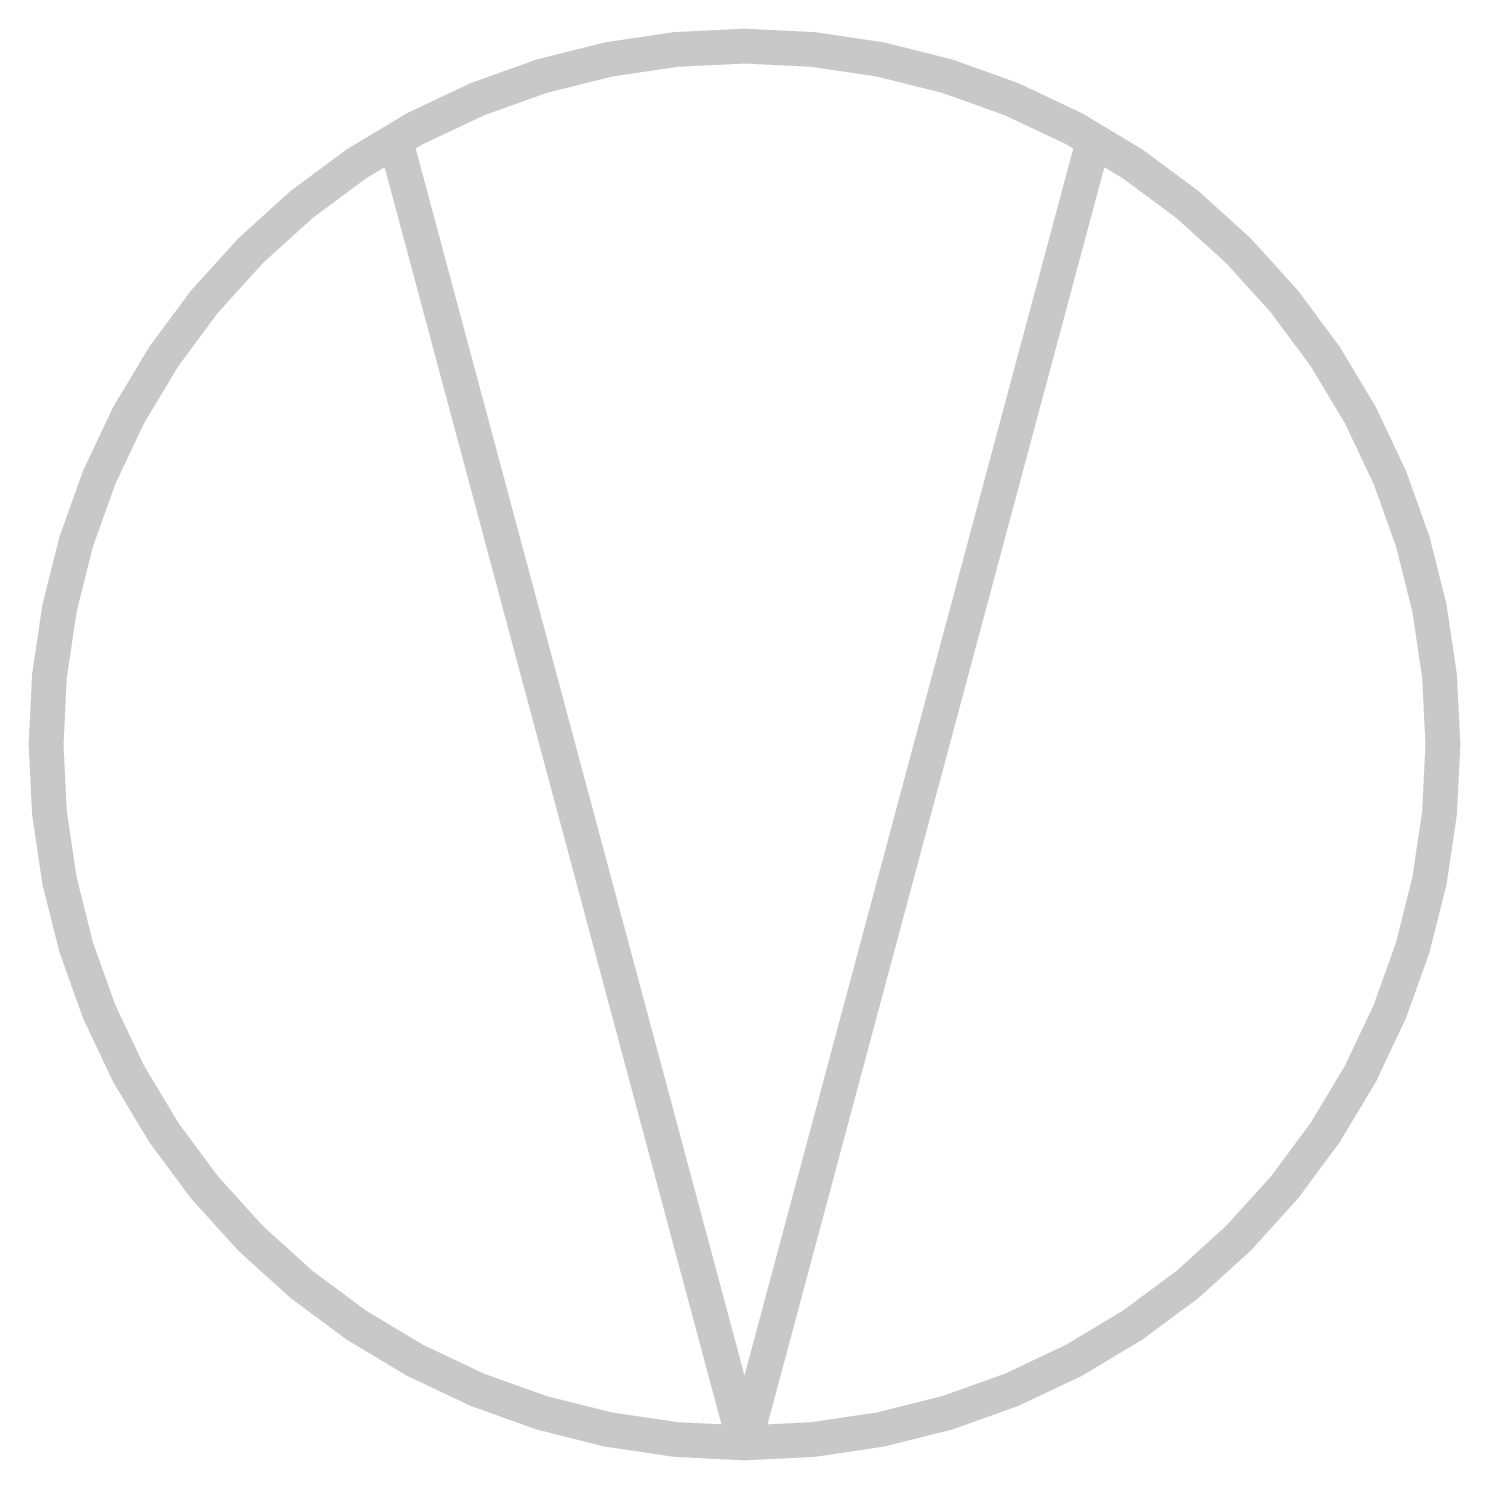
# Model space of a CAD drawing. Extents: x -0.05 to 4.05, y -0.05 to 4.05.
import ezdxf

# ---------------------------------------------------------------- set-up
doc = ezdxf.new("R2010")
doc.units = 0
doc.header["$MEASUREMENT"] = 0
doc.layers.get('0').update_dxf_attribs({"linetype": 'CONTINUOUS'})

msp = doc.modelspace()

# ---------------------------------------------------------------- linework, layer by layer
at = {"color": 7, "const_width": 0.1}
msp.add_lwpolyline([(2, 0, 1), (2, 4, 1), (2, 0, 1)], format="xyb", dxfattribs=at)
at = {"const_width": 0.1}
for points in [[(2, 0), (1, 3.7321)], [(2, 0), (3, 3.7321)]]:
    msp.add_lwpolyline(points, dxfattribs=at)

doc.saveas('drawing.dxf')
